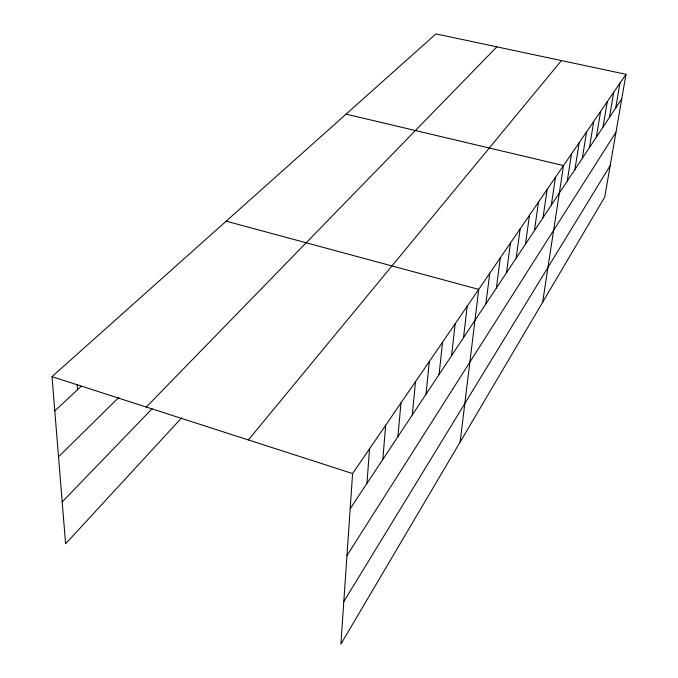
<?xml version="1.0" encoding="UTF-8"?>
<svg xmlns="http://www.w3.org/2000/svg" width="678" height="678" viewBox="0 0 678 678"><rect width="100%" height="100%" fill="white"/><g stroke="black" fill="none" stroke-linecap="round" stroke-linejoin="round"><path stroke-width="1.02" d="M625.997 74.309L352.594 473.549L340.89 644.1L604.742 197.018L625.997 74.309L435.962 33.9L52.003 376.646L65.605 543.807L181.619 417.885M366.925 483.422L369.569 448.768M382.816 459.438L385.663 425.259M397.918 436.64L400.961 402.927M412.3 414.936L415.504 381.689M426.004 394.249L429.352 361.467M439.081 374.519L442.565 342.178M451.573 355.662L455.167 323.779M463.515 337.644L467.21 306.193M460.133 442.048L478.727 289.37L226.164 221.172M485.897 303.863L489.753 273.268M496.398 288.023L500.322 257.835M506.474 272.81L510.458 243.038M516.153 258.208L520.187 228.833M525.45 244.173L529.526 215.18M534.4 230.664L538.518 202.061M543.019 217.663L547.163 189.433M551.316 205.137L555.494 177.272M542.654 302.219L563.511 165.559L346.077 114.133M567.266 181.068L571.478 153.923M574.927 169.508L579.156 142.719M582.317 158.347L586.563 131.905M589.462 147.575L593.708 121.464M596.352 137.159L600.615 111.387M603.022 127.1L607.276 101.649M609.471 117.37L613.726 92.233M615.709 107.955L619.963 83.123M343.814 601.581L610.192 165.551M346.966 555.587L615.971 132.176M350.187 508.678L621.751 98.835M248.36 439.946L561.435 60.579M62.198 501.932L152.109 408.732M146.287 407.046L496.847 46.85M58.52 456.794L118.879 397.384M54.791 410.91L81.352 386.155M52.003 376.646L352.594 473.549M77.123 384.477L77.487 389.757"/></g></svg>
